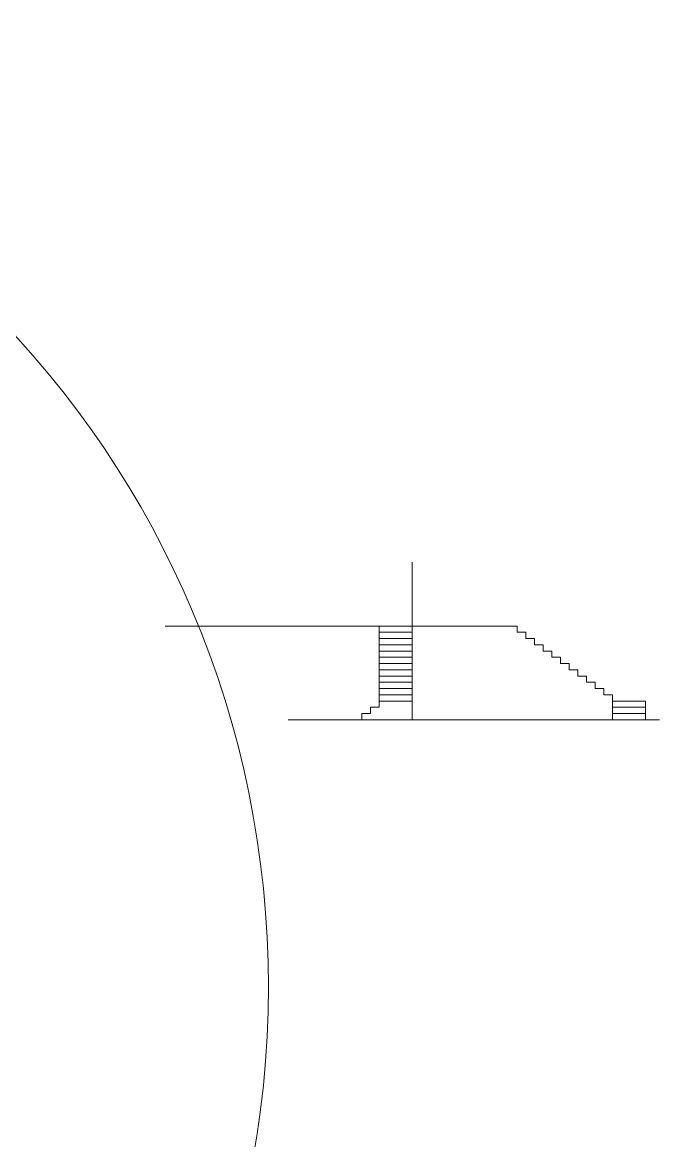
# Model space of a CAD drawing. Header units: millimetres. Extents: x 1206 to 2034, y 106 to 342.
# Drawn here: x 1823.21 to 1841.58, y 138.28 to 170.5 of the extents above; entities that cross this region are included whole.
import ezdxf

# ---------------------------------------------------------------- set-up
doc = ezdxf.new("R2010")
doc.units = ezdxf.units.MM
for name, color, linetype, lineweight in [('AR-ALVENARIA', 7, 'Continuous', 9), ('AR-ESCADA', 252, 'Continuous', 5), ('AR-PENA_010', 10, 'Continuous', 9)]:
    doc.layers.add(name, color=color, linetype=linetype, lineweight=lineweight)

msp = doc.modelspace()

# ---------------------------------------------------------------- linework, layer by layer
at = {"layer": 'AR-ALVENARIA'}
for p, q in [((1834.4413, 154.9468), (1834.4413, 150.4037)), ((1827.3279, 153.1037), (1834.4413, 153.1037)), ((1834.4413, 153.1037), (1833.6663, 153.1037)), ((1834.4413, 153.1037), (1837.4682, 153.1037)), ((1830.8686, 150.4037), (1835.409, 150.4037)), ((1835.409, 150.4037), (1841.5808, 150.4037))]:
    msp.add_line(p, q, dxfattribs=at)
at = {"layer": 'AR-ESCADA'}
for p, q in [((1833.4913, 152.9237), (1833.4913, 153.1037)), ((1837.4682, 152.9237), (1837.4682, 153.1037)), ((1834.4413, 152.9237), (1833.4913, 152.9237)), ((1833.4913, 152.7437), (1833.4913, 152.9237)), ((1834.4413, 152.7437), (1833.4913, 152.7437)), ((1833.4913, 152.5637), (1833.4913, 152.7437)), ((1837.4682, 152.9237), (1837.7182, 152.9237)), ((1837.7182, 152.9237), (1837.7182, 152.7437)), ((1837.7182, 152.7437), (1837.9682, 152.7437)), ((1837.9682, 152.7437), (1837.9682, 152.5637)), ((1834.4413, 152.5637), (1833.4913, 152.5637)), ((1833.4913, 152.3837), (1833.4913, 152.5637)), ((1837.9682, 152.5637), (1838.2182, 152.5637)), ((1838.2182, 152.5637), (1838.2182, 152.3837)), ((1834.4413, 152.3837), (1833.4913, 152.3837)), ((1833.4913, 152.2037), (1833.4913, 152.3837)), ((1834.4413, 152.2037), (1833.4913, 152.2037)), ((1833.4913, 152.0237), (1833.4913, 152.2037)), ((1838.2182, 152.3837), (1838.4682, 152.3837)), ((1838.4682, 152.3837), (1838.4682, 152.2037)), ((1838.4682, 152.2037), (1838.7182, 152.2037)), ((1838.7182, 152.2037), (1838.7182, 152.0237)), ((1834.4413, 152.0237), (1833.4913, 152.0237)), ((1833.4913, 151.8437), (1833.4913, 152.0237)), ((1834.4413, 151.8437), (1833.4913, 151.8437)), ((1833.4913, 151.6637), (1833.4913, 151.8437)), ((1838.7182, 152.0237), (1838.9682, 152.0237)), ((1838.9682, 152.0237), (1838.9682, 151.8437)), ((1838.9682, 151.8437), (1839.2182, 151.8437)), ((1839.2182, 151.8437), (1839.2182, 151.6637)), ((1834.4413, 151.6637), (1833.4913, 151.6637)), ((1833.4913, 151.4837), (1833.4913, 151.6637)), ((1834.4413, 151.4837), (1833.4913, 151.4837)), ((1833.4913, 151.3037), (1833.4913, 151.4837)), ((1839.2182, 151.6637), (1839.4682, 151.6637)), ((1839.4682, 151.6637), (1839.4682, 151.4837)), ((1839.4682, 151.4837), (1839.7182, 151.4837)), ((1839.7182, 151.4837), (1839.7182, 151.3037)), ((1834.4413, 151.3037), (1833.4913, 151.3037)), ((1833.4913, 151.1237), (1833.4913, 151.3037)), ((1834.4413, 151.1237), (1833.4913, 151.1237)), ((1833.4913, 150.9437), (1833.4913, 151.1237)), ((1839.7182, 151.3037), (1839.9682, 151.3037)), ((1839.9682, 151.3037), (1839.9682, 151.1237)), ((1839.9682, 151.1237), (1840.2182, 151.1237)), ((1840.2182, 151.1237), (1840.2182, 150.9437)), ((1834.4413, 150.9437), (1833.4913, 150.9437)), ((1833.4913, 150.9437), (1833.4913, 150.7637)), ((1840.2182, 150.9437), (1841.1682, 150.9437)), ((1840.2182, 150.7637), (1840.2182, 150.9437)), ((1841.1682, 150.9437), (1841.1682, 150.7637)), ((1833.2413, 150.5837), (1832.9913, 150.5837)), ((1832.9913, 150.5837), (1832.9913, 150.4037)), ((1833.4913, 150.7637), (1833.2413, 150.7637)), ((1833.2413, 150.7637), (1833.2413, 150.5837)), ((1841.1682, 150.7637), (1840.2182, 150.7637)), ((1840.2182, 150.5837), (1840.2182, 150.7637)), ((1841.1682, 150.5837), (1840.2182, 150.5837)), ((1840.2182, 150.4037), (1840.2182, 150.5837)), ((1841.1682, 150.7637), (1841.1682, 150.5837)), ((1841.1682, 150.5837), (1841.1682, 150.4037))]:
    msp.add_line(p, q, dxfattribs=at)
at = {"layer": 'AR-PENA_010'}
msp.add_circle((1802.5104, 142.7069), 27.7888, dxfattribs=at)

doc.saveas('drawing.dxf')
